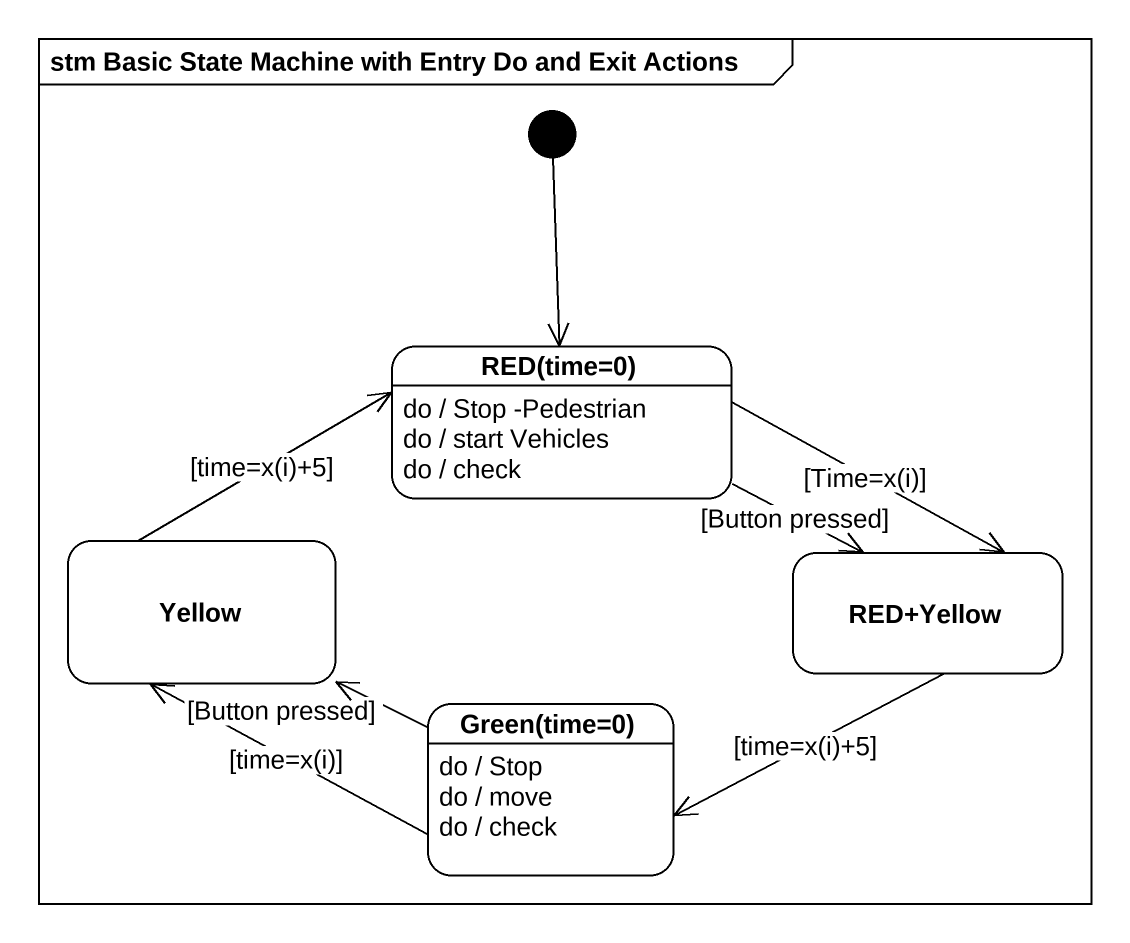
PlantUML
@startuml
mainframe stm Basic State Machine with Entry Do and Exit Actions
hide empty description
state "RED(time=0)" as RED_time_0
RED_time_0 : do / Stop -Pedestrian
RED_time_0 : do / start Vehicles
RED_time_0 : do / check
state Yellow
state "RED+Yellow" as RED_Yellow
state "Green(time=0)" as Green_time_0
Green_time_0 : do / Stop
Green_time_0 : do / move
Green_time_0 : do / check
[*] --> RED_time_0
RED_time_0 -right-> RED_Yellow : [Time=x(i)]
RED_time_0 -right-> RED_Yellow : [Button pressed]
Yellow -right-> RED_time_0 : [time=x(i)+5]
RED_Yellow -left-> Green_time_0 : [time=x(i)+5]
Green_time_0 -left-> Yellow : [Button pressed]
Green_time_0 -left-> Yellow : [time=x(i)]
@enduml
